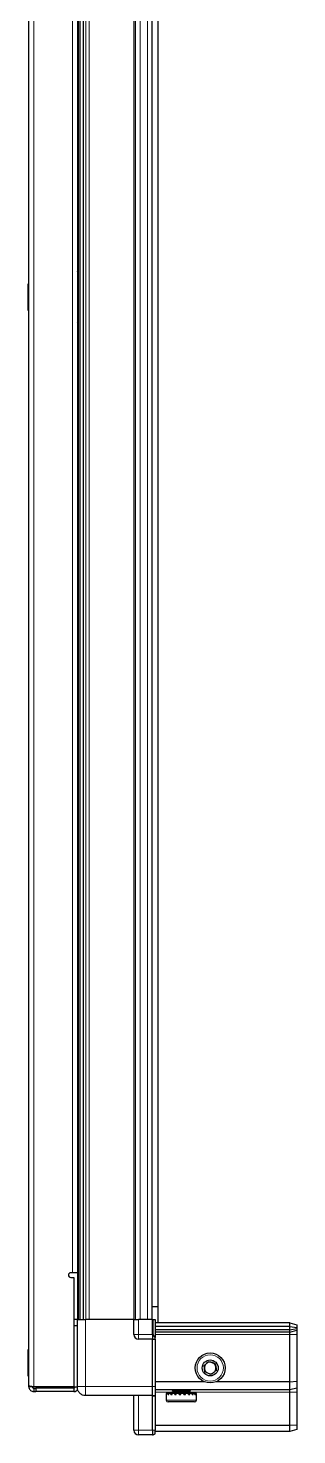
# Model space of a CAD drawing. Header units: millimetres. Extents: x 1132 to 6213, y -494 to 2180.
# Drawn here: x 3106 to 3222, y 954 to 1564 of the extents above; entities that cross this region are included whole.
import ezdxf

# ---------------------------------------------------------------- set-up
doc = ezdxf.new("R2010")
doc.units = ezdxf.units.MM

msp = doc.modelspace()

# ---------------------------------------------------------------- linework, layer by layer
at = {"color": 7, "linetype": 'Continuous', "lineweight": 25}
for p, q in [((3106.43, 975.45), (3106.43, 1918.75)), ((3128.08, 1004.1), (3128.08, 1890.1)), ((3129.87, 1890.1), (3129.87, 1004.1)), ((3129.91, 1890.1), (3129.91, 1004.1)), ((3152.58, 1004.1), (3152.58, 1890.1)), ((3159.78, 1004.1), (3159.78, 1890.1)), ((3162.28, 1883.1), (3162.28, 1009.6)), ((3127.43, 1869.85), (3127.43, 1024.35)), ((3106.43, 1452.89), (3106.13, 1452.89)), ((3106.13, 1441.32), (3106.13, 1452.89)), ((3127.93, 1456.6), (3127.93, 1437.6)), ((3106.13, 1441.32), (3106.43, 1441.32)), ((3125.33, 1024.35), (3124.58, 1024.35)), ((3127.43, 1024.35), (3125.33, 1024.35)), ((3124.58, 1022.35), (3125.93, 1022.35)), ((3125.93, 1022.35), (3125.93, 974.85)), ((3162.28, 1009.6), (3159.78, 1009.6)), ((3162.28, 1009.6), (3162.28, 1002.6)), ((3127.43, 1004.1), (3125.93, 1004.1)), ((3127.43, 1001.35), (3125.93, 1001.35)), ((3127.43, 975.1), (3127.43, 1004.1)), ((3151.93, 1004.1), (3130.93, 1004.1)), ((3151.93, 997.6), (3151.93, 1004.1)), ((3151.93, 1004.1), (3153.93, 1004.1)), ((3159.93, 1004.1), (3153.93, 1004.1)), ((3159.93, 1004.1), (3160.27, 1004.1)), ((3159.93, 997.6), (3159.93, 1004.1)), ((3160.27, 997.6), (3160.27, 1004.1)), ((3160.27, 1004.1), (3161.13, 1004.1)), ((3161.13, 1004.1), (3161.13, 996.28)), ((3219.43, 1002.6), (3161.13, 1002.6)), ((3219.43, 1001.1), (3161.13, 1001.1)), ((3219.43, 1001.1), (3219.43, 1002.6)), ((3219.43, 1002.6), (3222.43, 1001.8)), ((3219.43, 999.6), (3219.43, 1001.1)), ((3219.43, 1001.1), (3222.43, 1000.65)), ((3219.43, 999.6), (3222.43, 1000.15)), ((3222.43, 1001.8), (3222.43, 1000.65)), ((3222.43, 1000.65), (3222.43, 1000.15)), ((3222.43, 1000.15), (3222.43, 999.41)), ((3159.93, 995.6), (3153.93, 995.6)), ((3159.93, 997.6), (3159.93, 995.6)), ((3159.93, 997.6), (3159.93, 995.6)), ((3159.93, 995.6), (3161.13, 995.6)), ((3159.93, 995.4), (3159.93, 995.6)), ((3159.93, 975.1), (3159.93, 995.4)), ((3219.43, 999.6), (3161.13, 999.6)), ((3219.43, 998.6), (3161.13, 998.6)), ((3161.13, 995.6), (3161.13, 996.28)), ((3161.13, 995.6), (3161.13, 995.4)), ((3161.13, 995.4), (3161.13, 975.1)), ((3219.43, 998.6), (3219.43, 999.6)), ((3219.43, 998.6), (3222.43, 999.41)), ((3219.43, 997.6), (3219.43, 998.6)), ((3219.43, 977.1), (3219.43, 997.6)), ((3222.43, 999.41), (3222.43, 997.6)), ((3222.43, 997.6), (3222.43, 977.44)), ((3106.43, 991.04), (3106.13, 991.04)), ((3106.13, 981.36), (3106.13, 991.04)), ((3106.13, 979.47), (3106.13, 981.36)), ((3106.13, 979.47), (3106.43, 979.47)), ((3106.43, 974.95), (3106.43, 975.45)), ((3182.43, 977.1), (3161.13, 977.1)), ((3219.43, 977.1), (3187.43, 977.1)), ((3219.43, 977.1), (3222.43, 977.44)), ((3219.43, 973.6), (3219.43, 977.1)), ((3222.43, 977.44), (3222.43, 974.41)), ((3107.93, 974.95), (3106.43, 974.95)), ((3125.93, 974.85), (3108.53, 974.85)), ((3108.53, 974.35), (3108.53, 972.85)), ((3108.53, 974.35), (3109.43, 974.35)), ((3108.53, 972.85), (3109.43, 972.85)), ((3125.93, 974.35), (3109.43, 974.35)), ((3109.43, 974.35), (3109.43, 972.85)), ((3125.93, 972.85), (3109.43, 972.85)), ((3125.93, 974.85), (3127.43, 974.85)), ((3125.93, 974.35), (3125.93, 972.85)), ((3159.93, 971.1), (3130.93, 971.1)), ((3151.93, 956.1), (3151.93, 971.1)), ((3159.93, 971.1), (3159.93, 975.1)), ((3159.93, 971.1), (3161.13, 971.1)), ((3159.93, 970.9), (3159.93, 971.1)), ((3159.93, 956.1), (3159.93, 970.9)), ((3161.13, 975.1), (3161.13, 971.1)), ((3219.43, 973.6), (3161.13, 973.6)), ((3161.13, 971.1), (3161.13, 970.9)), ((3161.13, 970.9), (3161.13, 956.1)), ((3165.93, 972.1), (3165.93, 969.2)), ((3166.03, 972.1), (3165.93, 972.1)), ((3166.03, 971.6), (3166.03, 972.1)), ((3166.2, 972.1), (3166.03, 972.1)), ((3166.03, 971.6), (3166.2, 971.6)), ((3166.2, 971.6), (3166.2, 972.1)), ((3166.69, 972.1), (3166.2, 972.1)), ((3166.69, 971.6), (3166.69, 972.1)), ((3167.07, 972.1), (3166.69, 972.1)), ((3166.69, 971.6), (3167.07, 971.6)), ((3167.07, 971.6), (3167.07, 972.1)), ((3167.91, 972.1), (3167.07, 972.1)), ((3167.91, 971.6), (3167.91, 972.1)), ((3168.46, 972.1), (3167.91, 972.1)), ((3167.91, 971.6), (3168.46, 971.6)), ((3168.03, 972.2), (3168.03, 972.1)), ((3173.43, 972.2), (3168.03, 972.2)), ((3168.43, 973.6), (3168.43, 973.57)), ((3168.43, 973.57), (3169.12, 973.09)), ((3168.54, 973.57), (3168.43, 973.57)), ((3169.12, 973.09), (3168.43, 972.6)), ((3168.54, 972.6), (3168.43, 972.6)), ((3168.46, 971.6), (3168.46, 972.1)), ((3169.57, 972.1), (3168.46, 972.1)), ((3176.43, 973.57), (3168.54, 973.57)), ((3176.43, 972.6), (3168.54, 972.6)), ((3169.21, 973.09), (3169.12, 973.09)), ((3175.74, 973.09), (3169.21, 973.09)), ((3169.57, 971.6), (3169.57, 972.1)), ((3170.25, 972.1), (3169.57, 972.1)), ((3169.57, 971.6), (3170.25, 971.6)), ((3170.25, 971.6), (3170.25, 972.1)), ((3171.51, 972.1), (3170.25, 972.1)), ((3171.51, 971.6), (3171.51, 972.1)), ((3171.81, 972.1), (3171.51, 972.1)), ((3171.51, 971.6), (3172.25, 971.6)), ((3171.81, 971.6), (3171.81, 972.1)), ((3172.25, 971.6), (3172.25, 972.1)), ((3173.55, 972.1), (3172.25, 972.1)), ((3176.83, 972.2), (3173.43, 972.2)), ((3173.55, 971.6), (3173.55, 972.1)), ((3173.55, 971.6), (3174.26, 971.6)), ((3173.67, 971.6), (3173.67, 972.1)), ((3174.26, 972.1), (3173.67, 972.1)), ((3174.26, 971.6), (3174.26, 972.1)), ((3175.47, 972.1), (3174.26, 972.1)), ((3175.47, 971.6), (3175.47, 972.1)), ((3176.1, 972.1), (3175.47, 972.1)), ((3175.47, 971.6), (3176.1, 971.6)), ((3175.74, 973.09), (3176.43, 973.57)), ((3176.43, 972.6), (3175.74, 973.09)), ((3176.1, 971.6), (3176.1, 972.1)), ((3177.1, 972.1), (3176.1, 972.1)), ((3176.43, 973.57), (3176.43, 973.6)), ((3176.83, 972.1), (3176.83, 972.2)), ((3177.1, 971.6), (3177.1, 972.1)), ((3177.58, 972.1), (3177.1, 972.1)), ((3177.1, 971.6), (3177.58, 971.6)), ((3177.58, 971.6), (3177.58, 972.1)), ((3178.27, 972.1), (3177.58, 972.1)), ((3178.27, 971.6), (3178.27, 972.1)), ((3178.56, 972.1), (3178.27, 972.1)), ((3178.27, 971.6), (3178.56, 971.6)), ((3178.56, 971.6), (3178.56, 972.1)), ((3178.87, 972.1), (3178.56, 972.1)), ((3178.87, 971.6), (3178.87, 972.1)), ((3178.93, 972.1), (3178.87, 972.1)), ((3178.87, 971.6), (3178.93, 971.6)), ((3178.93, 969.2), (3178.93, 972.1)), ((3178.93, 971.6), (3178.93, 972.1)), ((3178.93, 972.1), (3178.93, 972.1)), ((3222.43, 974.41), (3219.43, 973.6)), ((3219.43, 972.6), (3219.43, 973.6)), ((3219.43, 958.1), (3219.43, 972.6)), ((3222.43, 974.41), (3222.43, 972.6)), ((3222.43, 972.6), (3222.43, 958.26)), ((3166.88, 968.4), (3166.73, 968.4)), ((3178.13, 968.4), (3166.88, 968.4)), ((3219.43, 958.1), (3161.13, 958.1)), ((3222.43, 958.26), (3219.43, 958.1)), ((3219.43, 955.6), (3219.43, 958.1)), ((3222.43, 958.26), (3222.43, 956.41)), ((3159.93, 954.1), (3153.93, 954.1)), ((3159.93, 956.1), (3159.93, 954.1)), ((3159.93, 954.1), (3160.27, 954.1)), ((3159.93, 954.1), (3159.93, 954.1)), ((3159.93, 954.1), (3160.27, 954.1)), ((3160.27, 954.1), (3161.13, 954.6)), ((3160.27, 954.1), (3161.13, 954.6)), ((3161.13, 954.6), (3161.13, 956.1)), ((3219.43, 955.6), (3161.13, 955.6)), ((3222.43, 956.41), (3219.43, 955.6))]:
    msp.add_line(p, q, dxfattribs=at)
at = {"color": 8, "linetype": 'Continuous', "lineweight": 18}
for p, q in [((3108.53, 1919.35), (3108.53, 974.85)), ((3128.67, 1890.1), (3128.67, 1004.1)), ((3131.12, 1004.1), (3131.12, 1890.1)), ((3132.53, 1890.1), (3132.53, 1004.1)), ((3151.93, 1004.1), (3151.93, 1890.1)), ((3154.58, 1004.1), (3154.58, 1890.1)), ((3157.78, 1004.1), (3157.78, 1890.1)), ((3125.33, 1024.35), (3125.33, 1869.85)), ((3127.43, 1004.1), (3127.43, 1024.35)), ((3130.93, 1004.1), (3130.93, 975.1)), ((3153.93, 1004.1), (3153.93, 997.6)), ((3151.93, 997.6), (3153.93, 997.6)), ((3153.93, 997.6), (3153.93, 995.6)), ((3159.93, 997.6), (3153.93, 997.6)), ((3159.93, 997.6), (3160.27, 997.6)), ((3161.13, 995.4), (3159.93, 995.4)), ((3219.43, 997.6), (3161.13, 997.6)), ((3219.43, 997.6), (3222.43, 997.6)), ((3159.93, 975.1), (3130.93, 975.1)), ((3153.93, 971.1), (3153.93, 956.1)), ((3159.93, 975.1), (3161.13, 975.1)), ((3161.13, 970.9), (3159.93, 970.9)), ((3168.43, 972.6), (3161.13, 972.6)), ((3219.43, 972.6), (3176.43, 972.6)), ((3222.43, 972.6), (3219.43, 972.6)), ((3166.1, 969.2), (3165.93, 969.2)), ((3178.93, 969.2), (3166.1, 969.2)), ((3153.93, 956.1), (3151.93, 956.1)), ((3153.93, 956.1), (3153.93, 954.1)), ((3159.93, 956.1), (3153.93, 956.1)), ((3159.93, 956.1), (3161.13, 956.1))]:
    msp.add_line(p, q, dxfattribs=at)
at = {"color": 7, "linetype": 'Continuous', "lineweight": 25}
for radius in [6.5, 3.46]:
    msp.add_circle((3184.93, 983.1), radius, dxfattribs=at)
at = {"color": 8, "linetype": 'Continuous', "lineweight": 18}
msp.add_circle((3184.93, 983.1), 5.7, dxfattribs=at)
at = {"color": 7, "linetype": 'Continuous', "lineweight": 25}
for centre, radius, start, end in [((3124.93, 1456.6), 3, 0, 33.55731), ((3124.93, 1437.6), 3, 326.44269, 0), ((3124.58, 1023.35), 1, 90, 270), ((3153.93, 997.6), 2, 180, 270), ((3184.93, 983.1), 2.5, 127.98423, 187.98423), ((3184.93, 983.1), 2.5, 187.98423, 247.98423), ((3184.93, 983.1), 2.5, 67.98423, 127.98423), ((3184.93, 983.1), 2.5, 7.98423, 67.98423), ((3184.93, 983.1), 2.5, 307.98423, 7.98423), ((3184.93, 983.1), 2.5, 247.98423, 307.98423), ((3108.43, 975.35), 0.5, 243.29122, 270), ((3125.83, 974.95), 0.6, 270, 350.40593), ((3125.83, 974.95), 2.1, 272.7294, 327.8305), ((3168.03, 972.6), 0.4, 270, 0), ((3176.83, 972.6), 0.4, 180, 270), ((3166.73, 969.2), 0.8, 180, 270), ((3178.13, 969.2), 0.8, 270, 360), ((3153.93, 956.1), 2, 180, 270)]:
    msp.add_arc(centre, radius, start, end, dxfattribs=at)
msp.add_ellipse((3163.73, 997.6), major_axis=(3.46, 0), ratio=0.57735, start_param=3.141593, end_param=3.864327, dxfattribs=at)
for points, knots in [([(3127.43, 1004.1), (3127.47, 1004.1), (3127.55, 1004.1), (3128.15, 1004.1), (3129.04, 1004.1), (3130.02, 1004.1), (3130.68, 1004.1), (3130.93, 1004.1)], [0, 0, 0, 0, 0.2146939, 0.4293877, 0.6440816, 0.8587754, 1, 1, 1, 1]), ([(3182.26, 984.19), (3182.66, 984.5), (3183.42, 985.1), (3184.18, 985.69), (3184.53, 985.96)], [0, 0, 0, 0, 0.5346859, 1, 1, 1, 1]), ([(3182.66, 981.33), (3182.64, 981.45), (3182.56, 982.04), (3182.42, 983.03), (3182.3, 983.85), (3182.26, 984.19)], [0, 0, 0, 0, 0.1331247, 0.6370994, 1, 1, 1, 1]), ([(3184.53, 985.96), (3185.01, 985.77), (3185.9, 985.41), (3186.79, 985.05), (3187.21, 984.88)], [0, 0, 0, 0, 0.534686, 1, 1, 1, 1]), ([(3187.61, 982.02), (3187.2, 981.7), (3186.44, 981.11), (3185.69, 980.52), (3185.33, 980.25)], [0, 0, 0, 0, 0.534686, 1, 1, 1, 1]), ([(3187.21, 984.88), (3187.26, 984.54), (3187.37, 983.72), (3187.51, 982.74), (3187.59, 982.15), (3187.61, 982.02)], [0, 0, 0, 0, 0.362901, 0.866875, 1, 1, 1, 1]), ([(3108.53, 974.85), (3108.28, 974.9), (3107.79, 974.99), (3107.14, 975.12), (3106.68, 975.25), (3106.46, 975.37), (3106.44, 975.43), (3106.43, 975.45)], [0, 0, 0, 0, 0.230255, 0.448522, 0.666786, 0.88505, 1, 1, 1, 1]), ([(3185.33, 980.25), (3184.86, 980.44), (3183.96, 980.8), (3183.07, 981.16), (3182.66, 981.33)], [0, 0, 0, 0, 0.534686, 1, 1, 1, 1]), ([(3106.43, 974.95), (3106.46, 974.7), (3106.51, 974.21), (3106.91, 973.57), (3107.46, 973.1), (3108.04, 972.88), (3108.41, 972.86), (3108.53, 972.85)], [0, 0, 0, 0, 0.230255, 0.448522, 0.666786, 0.88505, 1, 1, 1, 1]), ([(3127.43, 974.6), (3127.43, 974.61), (3127.43, 974.62), (3127.43, 974.74), (3127.43, 974.91), (3127.43, 975.04), (3127.43, 975.1)], [0, 0, 0, 0, 0.249394, 0.500333, 0.750167, 1, 1, 1, 1]), ([(3130.93, 971.1), (3130.49, 971.15), (3129.82, 971.22), (3129, 971.66), (3128.44, 972.11), (3127.99, 972.67), (3127.55, 973.49), (3127.48, 974.16), (3127.43, 974.6)], [0, 0, 0, 0, 0.239457, 0.368361, 0.5, 0.631639, 0.760543, 1, 1, 1, 1])]:
    msp.add_open_spline(points, degree=3, knots=knots, dxfattribs=at)
msp.add_open_spline([(3107.93, 974.95), (3107.94, 974.88), (3107.96, 974.72), (3108.1, 974.52), (3108.3, 974.38), (3108.45, 974.36), (3108.53, 974.35)], degree=3, dxfattribs=at)
at = {"color": 8, "linetype": 'Continuous', "lineweight": 18}
msp.add_open_spline([(3130.93, 975.1), (3130.49, 975.1), (3129.82, 975.1), (3129, 975.1), (3128.44, 975.1), (3127.99, 975.1), (3127.55, 975.1), (3127.48, 975.1), (3127.43, 975.1)], degree=3, knots=[0, 0, 0, 0, 0.239457, 0.368361, 0.5, 0.631639, 0.760543, 1, 1, 1, 1], dxfattribs=at)
msp.add_open_spline([(3130.93, 975.1), (3130.93, 974.58), (3130.93, 973.53), (3130.93, 972.21), (3130.93, 971.28), (3130.93, 971.16), (3130.93, 971.1)], degree=3, dxfattribs=at)

doc.saveas('drawing.dxf')
